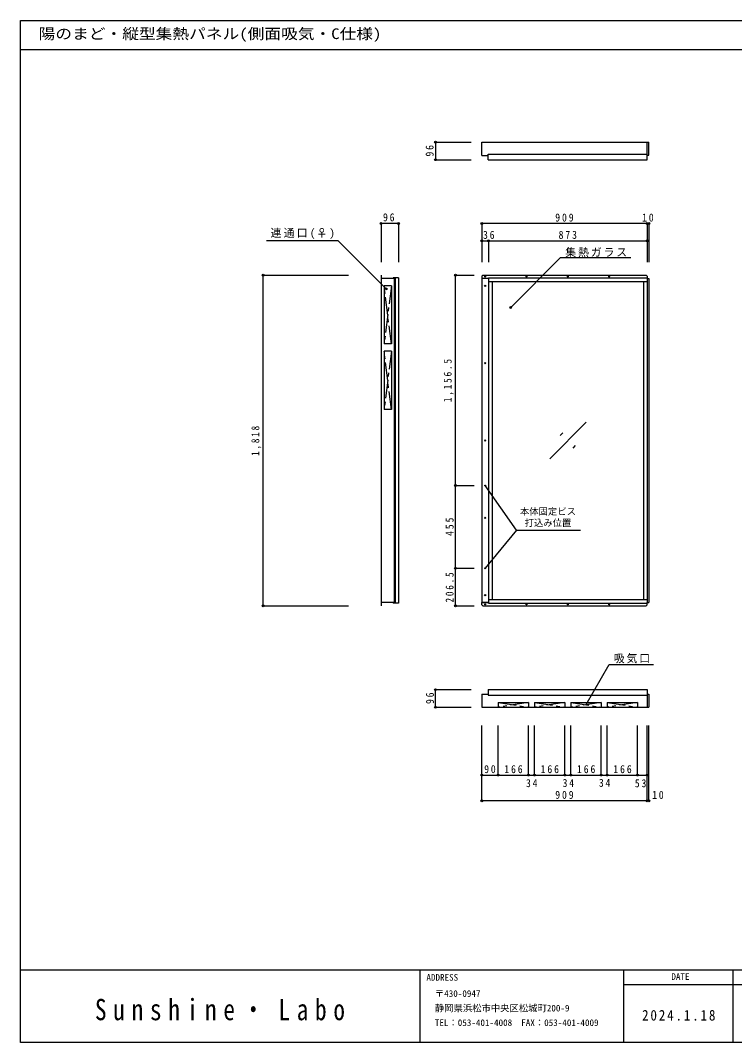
# Model space of a CAD drawing. Units: millimetres at full size, sheet at 1:20. Extents: x -3790 to 4290, y -2713 to 2907.
# Drawn here: x -3790 to 139, y -2713 to 2907 of the extents above; entities that cross this region are included whole.
import ezdxf
from ezdxf.enums import TextEntityAlignment as Align

# ---------------------------------------------------------------- set-up
doc = ezdxf.new("R2010")
doc.units = ezdxf.units.MM
doc.header["$LTSCALE"] = 20
doc.header["$PDMODE"] = 32
doc.header["$PDSIZE"] = 10
doc.linetypes.add('CHAIN1', pattern=[8, 5, -1, 1, -1])
for name, color, linetype in [('0-1', 7, 'Continuous'), ('F-0', 2, 'Continuous'), ('F-F', 7, 'Continuous')]:
    doc.layers.add(name, color=color, linetype=linetype)
doc.styles.add('ＭＳ ゴシック', font='')
doc.styles.add('ＭＳ 明朝', font='')
doc.styles.get('ＭＳ ゴシック').set_extended_font_data('MS Gothic')
doc.styles.get('ＭＳ 明朝').set_extended_font_data('MS Mincho')

msp = doc.modelspace()

# ---------------------------------------------------------------- linework, layer by layer
at = {"layer": '0-1', "color": 4}
for p, q in [((-1506.48, 2237.57), (-1506.48, 2140.57)), ((-1506.48, 2237.57), (-1310.3, 2237.57)), ((-1506.48, 2140.57), (-1310.3, 2140.57)), ((-1709.21, 1790.13), (-1806.21, 1790.13)), ((-1806.21, 1790.13), (-1806.21, 1578.07)), ((-1709.21, 1790.13), (-1709.21, 1578.07)), ((-1251.21, 1790.13), (-1251.21, 1578.07)), ((-342.21, 1790.13), (-1251.21, 1790.13)), ((-342.21, 1790.13), (-342.21, 1578.07)), ((-342.21, 1790.13), (-332.21, 1790.13)), ((-342.21, 1790.13), (-342.21, 1578.07)), ((-332.21, 1790.13), (-332.21, 1578.07)), ((-1251.21, 1695.14), (-1215.21, 1695.14)), ((-1251.21, 1695.14), (-1251.21, 1578.07)), ((-1215.21, 1695.14), (-1215.21, 1578.07)), ((-1215.21, 1695.14), (-342.21, 1695.14)), ((-342.21, 1695.14), (-342.21, 1578.07)), ((-1092.87, 1328.42), (-818.97, 1602.32)), ((-818.97, 1602.32), (-431.89, 1602.32)), ((-2454.44, -312.16), (-2454.44, 1505.84)), ((-2454.44, 1505.84), (-1984.53, 1505.84)), ((-1396.2, 349.34), (-1396.2, 1505.84)), ((-1396.2, 1505.84), (-1293.63, 1505.84)), ((-1246.21, 1505.84), (-1251.21, 1500.84)), ((-1251.21, 1500.84), (-1251.21, 1487.84)), ((-1246.21, 1505.84), (-347.21, 1505.84)), ((-347.21, 1505.84), (-342.21, 1500.84)), ((-342.21, 1500.84), (-342.21, 1487.84)), ((-878.21, 496.84), (-678.21, 696.84)), ((-820.64, 625.13), (-806.5, 639.27)), ((-749.93, 554.42), (-735.79, 568.56)), ((-1396.2, -105.66), (-1396.2, 349.34)), ((-1396.2, 349.34), (-1293.63, 349.34)), ((-1060.43, 103.2), (-1233.21, 349.34)), ((-1060.43, 103.2), (-1233.21, -105.66)), ((-1060.43, 103.2), (-709.59, 103.2)), ((-1396.2, -312.16), (-1396.2, -105.66)), ((-1396.2, -105.66), (-1293.63, -105.66)), ((-2454.44, -312.16), (-1984.53, -312.16)), ((-1396.2, -312.16), (-1293.63, -312.16)), ((-1251.21, -307.16), (-1251.21, -294.16)), ((-1251.21, -307.16), (-1246.21, -312.16)), ((-1246.21, -312.16), (-347.21, -312.16)), ((-347.21, -312.16), (-342.21, -307.16)), ((-342.21, -307.16), (-342.21, -294.16)), ((-678.21, -854.03), (-551.48, -634.52)), ((-551.48, -634.52), (-306.48, -634.52)), ((-1506.48, -773.08), (-1310.3, -773.08)), ((-1506.48, -870.08), (-1506.48, -773.08)), ((-1506.48, -870.08), (-1310.3, -870.08)), ((-1251.21, -1384.05), (-1251.21, -970.04)), ((-1251.21, -1242.58), (-1251.21, -970.04)), ((-1161.21, -1242.58), (-1161.21, -970.04)), ((-995.21, -1242.58), (-995.21, -970.04)), ((-961.21, -1242.58), (-961.21, -970.04)), ((-795.21, -1242.58), (-795.21, -970.04)), ((-761.21, -1242.58), (-761.21, -970.04)), ((-595.21, -1242.58), (-595.21, -970.04)), ((-561.21, -1242.58), (-561.21, -970.04)), ((-395.21, -1242.58), (-395.21, -970.04)), ((-342.21, -1384.05), (-342.21, -970.04)), ((-342.21, -1384.05), (-342.21, -970.04)), ((-342.21, -1242.58), (-342.21, -970.04)), ((-332.21, -1384.05), (-332.21, -970.04)), ((-1251.21, -1242.58), (-1161.21, -1242.58)), ((-1161.21, -1242.58), (-995.21, -1242.58)), ((-995.21, -1242.58), (-961.21, -1242.58)), ((-961.21, -1242.58), (-795.21, -1242.58)), ((-795.21, -1242.58), (-761.21, -1242.58)), ((-761.21, -1242.58), (-595.21, -1242.58)), ((-595.21, -1242.58), (-561.21, -1242.58)), ((-561.21, -1242.58), (-395.21, -1242.58)), ((-395.21, -1242.58), (-342.21, -1242.58)), ((-342.21, -1384.05), (-1251.21, -1384.05)), ((-342.21, -1384.05), (-332.21, -1384.05))]:
    msp.add_line(p, q, dxfattribs=at)
at = {"layer": '0-1'}
for p, q in [((-1251.21, 2164.57), (-1251.21, 2237.57)), ((-1251.21, 2237.57), (-342.21, 2237.57)), ((-1251.21, 2237.07), (-332.21, 2237.07)), ((-1251.21, 2236.57), (-342.21, 2236.57)), ((-342.21, 2236.57), (-342.21, 2237.57)), ((-342.21, 2140.57), (-342.21, 2236.57)), ((-332.21, 2165.07), (-332.21, 2237.07)), ((-1251.21, 2164.57), (-1217.21, 2164.57)), ((-1217.21, 2140.57), (-1217.21, 2170.57)), ((-1217.21, 2170.57), (-342.21, 2170.57)), ((-1217.21, 2140.57), (-342.21, 2140.57)), ((-342.21, 2165.07), (-332.21, 2165.07)), ((-1806.21, 1505.84), (-1806.21, -312.16)), ((-1805.21, 1505.84), (-1806.21, 1505.84)), ((-1805.71, 1505.84), (-1805.71, -312.16)), ((-1733.71, 1487.34), (-1805.71, 1487.34)), ((-1805.21, 1505.84), (-1805.21, 1487.84)), ((-1729.21, 1487.84), (-1805.21, 1487.84)), ((-1709.21, 1491.84), (-1739.21, 1491.84)), ((-1739.21, 1491.84), (-1739.21, 1489.84)), ((-1729.21, 1489.84), (-1739.21, 1489.84)), ((-1733.71, 1487.34), (-1733.71, -293.66)), ((-1733.21, 1487.84), (-1733.21, -294.16)), ((-1729.21, 1489.84), (-1729.21, -296.16)), ((-1709.21, 1491.84), (-1709.21, -298.16)), ((-1251.21, 1487.84), (-1251.21, -294.16)), ((-1215.21, 1487.84), (-1251.21, 1487.84)), ((-1215.21, 1491.84), (-1215.21, -298.16)), ((-1215.21, 1491.84), (-342.21, 1491.84)), ((-1215.21, 1471.84), (-342.21, 1471.84)), ((-1195.21, 1471.84), (-1195.21, -278.16)), ((-362.21, 1471.84), (-362.21, -278.16)), ((-342.21, 1491.84), (-342.21, -298.16)), ((-1215.21, -278.16), (-342.21, -278.16)), ((-1805.21, -312.16), (-1806.21, -312.16)), ((-1733.71, -293.66), (-1805.71, -293.66)), ((-1709.21, -298.16), (-1739.21, -298.16)), ((-1215.21, -298.16), (-342.21, -298.16)), ((-342.21, -293.66), (-332.21, -293.66)), ((-1217.21, -773.08), (-1217.21, -803.08)), ((-1217.21, -773.08), (-342.21, -773.08)), ((-342.21, -773.08), (-342.21, -869.08)), ((-1251.21, -797.08), (-1251.21, -870.08)), ((-1251.21, -797.08), (-1217.21, -797.08)), ((-1217.21, -803.08), (-342.21, -803.08)), ((-342.21, -797.58), (-332.21, -797.58)), ((-332.21, -797.58), (-332.21, -869.58)), ((-1251.21, -869.08), (-342.21, -869.08)), ((-1251.21, -869.58), (-332.21, -869.58)), ((-1251.21, -870.08), (-342.21, -870.08)), ((-1161.21, -844.08), (-1161.21, -870.08)), ((-961.21, -844.08), (-961.21, -870.08)), ((-961.21, -844.08), (-795.21, -844.08)), ((-795.21, -844.08), (-795.21, -870.08)), ((-761.21, -844.08), (-761.21, -870.08)), ((-761.21, -844.08), (-595.21, -844.08)), ((-595.21, -844.08), (-595.21, -870.08)), ((-561.21, -844.08), (-561.21, -870.08)), ((-342.21, -869.08), (-342.21, -870.08))]:
    msp.add_line(p, q, dxfattribs=at)
at = {"layer": '0-1', "color": 4, "linetype": 'CHAIN1'}
for p, q in [((-1749.21, 1447.84), (-1789.21, 1127.84)), ((-1749.21, 1127.84), (-1789.21, 1447.84)), ((-1749.21, 1087.84), (-1789.21, 767.84)), ((-1749.21, 767.84), (-1789.21, 1087.84)), ((-1161.21, -844.08), (-995.21, -869.08)), ((-995.21, -844.08), (-1161.21, -869.08)), ((-961.21, -844.08), (-795.21, -869.08)), ((-795.21, -844.08), (-961.21, -869.08)), ((-761.21, -844.08), (-595.21, -869.08)), ((-595.21, -844.08), (-761.21, -869.08)), ((-561.21, -844.08), (-395.21, -869.08)), ((-395.21, -844.08), (-561.21, -869.08))]:
    msp.add_line(p, q, dxfattribs=at)
at = {"layer": '0-1', "color": 4}
msp.add_lwpolyline([(-1777.01, 1430.12), (-2041.7, 1694.8), (-2435.39, 1694.8)], dxfattribs=at)
at = {"layer": '0-1'}
for points in [[(-342.21, 1487.34), (-332.21, 1487.34), (-332.21, -293.66)], [(-1749.21, 1447.84), (-1789.21, 1447.84), (-1789.21, 1127.84)], [(-1749.21, 1447.84), (-1749.21, 1127.84), (-1789.21, 1127.84)], [(-1749.21, 1087.84), (-1789.21, 1087.84), (-1789.21, 767.84)], [(-1749.21, 1087.84), (-1749.21, 767.84), (-1789.21, 767.84)], [(-1729.21, -294.16), (-1805.21, -294.16), (-1805.21, -312.16)], [(-1729.21, -296.16), (-1739.21, -296.16), (-1739.21, -298.16)], [(-1161.21, -844.08), (-995.21, -844.08), (-995.21, -870.08)], [(-561.21, -844.08), (-395.21, -844.08), (-395.21, -870.08)]]:
    msp.add_lwpolyline(points, dxfattribs=at)
msp.add_lwpolyline([(-1244.7, -294.16), (-1215.21, -294.16), (-1251.21, -294.16)], close=True, dxfattribs=at)
at = {"layer": '0-1', "color": 4}
for centre in [(-1233.21, 1497.84), (-1005.71, 1497.84), (-778.21, 1497.84), (-550.71, 1497.84), (-1233.21, -304.16), (-1005.71, -304.16), (-778.21, -304.16), (-550.71, -304.16)]:
    msp.add_circle(centre, 2.5, dxfattribs=at)
at = {"layer": '0-1'}
for centre in [(-1233.21, 1446.84), (-1233.21, 1021.84), (-1233.21, 596.84), (-1233.21, 171.84), (-1233.21, -253.16)]:
    msp.add_circle(centre, 3.5, dxfattribs=at)
at = {"layer": '0-1', "color": 6}
for centre in [(-1233.21, 349.34), (-1233.21, -105.66)]:
    msp.add_circle(centre, 2.5, dxfattribs=at)
at = {"layer": '0-1', "color": 5}
for p in [(-1506.48, 2237.57), (-1506.48, 2140.57), (-1806.21, 1790.13), (-1709.21, 1790.13), (-1251.21, 1790.13), (-342.21, 1790.13), (-332.21, 1790.13), (-1251.21, 1695.14), (-1215.21, 1695.14), (-342.21, 1695.14), (-2454.44, 1505.84), (-1396.2, 1505.84), (-1777.01, 1430.12), (-1092.87, 1328.42), (-1396.2, 349.34), (-1396.2, -105.66), (-2454.44, -312.16), (-1396.2, -312.16), (-1506.48, -773.08), (-1506.48, -870.08), (-1251.21, -1242.58), (-1161.21, -1242.58), (-995.21, -1242.58), (-961.21, -1242.58), (-795.21, -1242.58), (-761.21, -1242.58), (-595.21, -1242.58), (-561.21, -1242.58), (-395.21, -1242.58), (-342.21, -1242.58), (-1251.21, -1384.05), (-342.21, -1384.05), (-332.21, -1384.05)]:
    msp.add_point(p, dxfattribs=at)
at = {"layer": 'F-0', "color": 5}
for p, q in [((-3789.95, 2746.54), (4290.05, 2746.54)), ((-3789.95, -2313.46), (4290.05, -2313.46)), ((4290.05, -2713.46), (-3789.95, -2713.46))]:
    msp.add_line(p, q, dxfattribs=at)
at = {"layer": 'F-0'}
for p, q in [((-1589.95, -2713.46), (-1589.95, -2313.46)), ((-469.95, -2713.46), (-469.95, -2313.46)), ((130.05, -2313.46), (130.05, -2713.46)), ((-469.95, -2393.46), (390.05, -2393.46))]:
    msp.add_line(p, q, dxfattribs=at)
at = {"layer": 'F-0', "color": 5}
msp.add_lwpolyline([(-3789.95, -2713.46), (-3789.95, 2906.54), (4290.05, 2906.54)], dxfattribs=at)
at = {"layer": 'F-F', "color": 2}
for p, q in [((-1589.95, -2713.46), (-1589.95, -2313.46)), ((-469.95, -2713.46), (-469.95, -2313.46))]:
    msp.add_line(p, q, dxfattribs=at)

# ---------------------------------------------------------------- texts
at = {"layer": '0-1', "color": 4, "style": 'ＭＳ ゴシック'}
for s, p in [('本体固定ビス', (-1041.86, 177.33)), ('打込み位置', (-1015.82, 114.84))]:
    msp.add_text(s, height=36.66, dxfattribs=at).set_placement(p, align=Align.BOTTOM_LEFT)
at = {"layer": '0-1', "char_height": 43.99, "attachment_point": 7, "rotation": 90, "style": 'ＭＳ ゴシック'}
for s, insert in [('\\T1.36;\\W0.9;96', (-1516.25, 2158.04)), ('\\T1.39;\\W0.85;1,156.5', (-1406.2, 807.59)), ('\\T1.38;\\W0.85;1,818', (-2464.44, 511.84)), ('\\T1.38;\\W0.9;455', (-1406.2, 71.84)), ('\\T1.38;\\W0.85;206.5', (-1406.2, -293.91)), ('\\T1.36;\\W0.9;96', (-1514.51, -852.14))]:
    msp.add_mtext(s, dxfattribs=dict(at, insert=insert))
at = {"layer": '0-1', "char_height": 43.99, "attachment_point": 7, "style": 'ＭＳ ゴシック'}
for s, insert in [('\\T1.36;\\W0.9;96', (-1795.37, 1801.56)), ('\\T1.38;\\W0.9;909', (-847.71, 1800.13)), ('\\T1.36;\\W0.9;10', (-369.71, 1800.13)), ('\\T1.2;連通口(♀)', (-2413.75, 1704.56)), ('\\T1.36;\\W0.9;36', (-1245.24, 1705.01)), ('\\T1.38;\\W0.9;873', (-829.21, 1705.14)), ('\\T1.17;集熱ガラス', (-792.77, 1604.7)), ('\\T1.17;吸気口', (-525.84, -628.46)), ('\\T1.36;\\W0.9;90', (-1238.71, -1232.58)), ('\\T1.38;\\W0.9;166', (-1128.21, -1232.58)), ('\\T1.38;\\W0.9;166', (-928.21, -1232.58)), ('\\T1.38;\\W0.9;166', (-728.21, -1232.58)), ('\\T1.38;\\W0.9;166', (-528.21, -1232.58)), ('\\T1.36;\\W0.9;34', (-1008.84, -1309.71)), ('\\T1.36;\\W0.9;34', (-807.41, -1308.82)), ('\\T1.36;\\W0.9;34', (-607.66, -1308.01)), ('\\T1.36;\\W0.9;53', (-409.86, -1310.47)), ('\\T1.38;\\W0.9;909', (-847.71, -1374.05)), ('\\T1.36;\\W0.9;10', (-314.61, -1374.44))]:
    msp.add_mtext(s, dxfattribs=dict(at, insert=insert))
at = {"layer": 'F-0', "color": 7, "style": 'ＭＳ ゴシック', "width": 1.15}
msp.add_text('陽のまど・縦型集熱パネル(側面吸気・C仕様)', height=58.65, dxfattribs=at).set_placement((-3689.95, 2786.54), align=Align.BOTTOM_LEFT)
at = {"layer": 'F-0', "color": 4, "style": 'ＭＳ ゴシック'}
msp.add_text('DATE', height=36.66, dxfattribs=at).set_placement((-208.6, -2379.72), align=Align.BOTTOM_LEFT)
at = {"layer": 'F-0', "insert": (-3379.89, -2592.82), "char_height": 117.3, "attachment_point": 7, "style": 'ＭＳ 明朝'}
msp.add_mtext('\\T1.58;\\W0.8;Sunshine・Labo', dxfattribs=at)
at = {"layer": 'F-0', "color": 7, "insert": (-369.95, -2593.46), "char_height": 58.65, "attachment_point": 7, "style": 'ＭＳ ゴシック'}
msp.add_mtext('\\T1.28;\\W0.9;2024.1.18', dxfattribs=at)
at = {"layer": 'F-F', "color": 4, "style": 'ＭＳ ゴシック'}
for s, p in [('ADDRESS', (-1556.4, -2384.49)), ('〒430-0947', (-1509.95, -2473.46)), ('静岡県浜松市中央区松城町200-9', (-1509.95, -2553.46)), ('TEL：053-401-4008  FAX：053-401-4009', (-1509.95, -2633.46))]:
    msp.add_text(s, height=36.66, dxfattribs=at).set_placement(p, align=Align.BOTTOM_LEFT)

doc.saveas('drawing.dxf')
